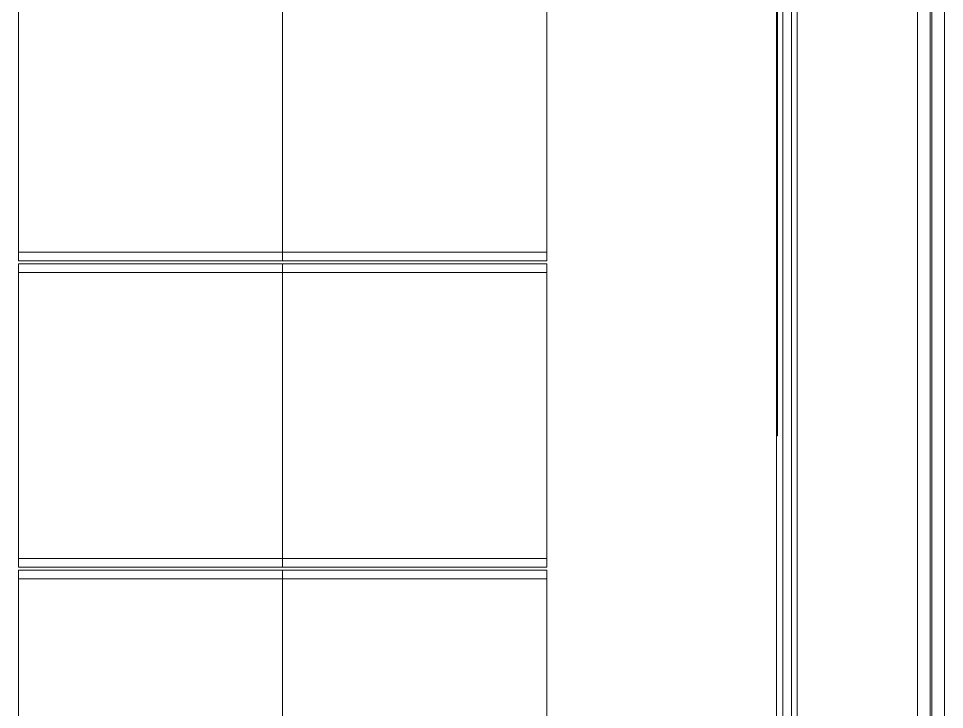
# Model space of a CAD drawing. Header units: centimetres. Extents: x -1906 to 5208, y -261 to 2955.
# Drawn here: x 3121.9 to 3549.2, y 1367 to 1685.9 of the extents above; entities that cross this region are included whole.
import ezdxf

# ---------------------------------------------------------------- set-up
doc = ezdxf.new("R2010")
doc.units = ezdxf.units.CM
for name, color, linetype, lineweight in [('A-FLOR-HRAL', 7, 'Continuous', 9), ('A-WALL', 7, 'Continuous', 18), ('Q-SPCQ', 7, 'Continuous', 18), ('S-BEAM', 7, 'Continuous', 18)]:
    doc.layers.add(name, color=color, linetype=linetype, lineweight=lineweight)

# ---------------------------------------------------------------- blocks, each defined once
blk = doc.blocks.new('PQ_RVR_EST-01_ZZ_ZZ_MO_T_A_rvt-2-Planta Bodega almacenamiento insumos')
at = {"layer": 'S-BEAM', "color": 254, "lineweight": 9, "true_color": 0xcccccc}
for p, q in [((-2548.11, 1217.71), (-2548.11, 1719.32)), ((-2547.4, 1217.71), (-2547.4, 1719.32)), ((-2554.01, 1217.71), (-2554.01, 1694.24)), ((-2554.01, 1217.71), (-2554.01, 1694.24)), ((-2541.51, 1217.71), (-2541.51, 1694.24)), ((-2541.51, 1217.71), (-2541.51, 1694.24))]:
    blk.add_line(p, q, dxfattribs=at)
at = {"layer": 'S-BEAM', "color": 254, "true_color": 0xcccccc}
for p, q in [((-2548.11, 1694.24), (-2548.11, 1217.71)), ((-2547.4, 1217.71), (-2547.4, 1694.24))]:
    blk.add_line(p, q, dxfattribs=at)
blk = doc.blocks.new('Railing - Railing-1570653-Planta Bodega almacenamiento insumos')
at = {"layer": 'A-FLOR-HRAL', "color": 253, "true_color": 0xaaaaaa}
for p, q in [((-2616.06, 1719.32), (-2616.06, 814.52)), ((-2612.06, 818.52), (-2612.06, 1719.32)), ((-2609.56, 821.02), (-2609.56, 1719.32))]:
    blk.add_line(p, q, dxfattribs=at)
blk = doc.blocks.new('RVR-Rack Almacenamiento - Default-V136-Planta Bodega almacenamiento insumos')
at = {"layer": 'Q-SPCQ', "color": 253, "true_color": 0xaaaaaa}
for p, q in [((-66.04, 60.96), (-70.00875, 60.96)), ((-70.00875, 60.96), (-70.00875, -60.96)), ((66.04, 60.96), (-66.04, 60.96)), ((-66.04, 60.96), (-66.04, -60.96)), ((-66.04, -60.96), (-66.04, 60.96)), ((66.04, -60.96), (66.04, 60.96)), ((70.00875, 60.96), (66.04, 60.96)), ((66.04, 60.96), (66.04, -60.96)), ((70.00875, -60.96), (70.00875, 60.96)), ((-70.00875, -60.96), (-66.04, -60.96)), ((-66.04, -60.96), (66.04, -60.96)), ((66.04, -60.96), (70.00875, -60.96))]:
    blk.add_line(p, q, dxfattribs=at)
blk = doc.blocks.new('RVR-Rack Almacenamiento - Default-V137-Planta Bodega almacenamiento insumos')
at = {"layer": 'Q-SPCQ', "color": 253, "true_color": 0xaaaaaa}
for p, q in [((-70.00875, -60.96), (-70.00875, 60.96)), ((-70.00875, 60.96), (-66.04, 60.96)), ((-66.04, -60.96), (-66.04, 60.96)), ((-66.04, 60.96), (66.04, 60.96)), ((-66.04, 60.96), (-66.04, -60.96)), ((66.04, 60.96), (66.04, -60.96)), ((66.04, -60.96), (66.04, 60.96)), ((66.04, 60.96), (70.00875, 60.96)), ((70.00875, 60.96), (70.00875, -60.96)), ((-66.04, -60.96), (-70.00875, -60.96)), ((66.04, -60.96), (-66.04, -60.96)), ((70.00875, -60.96), (66.04, -60.96))]:
    blk.add_line(p, q, dxfattribs=at)
blk = doc.blocks.new('PQ_RVR_ARQ-01_ZZ_ZZ_MO_T_A_rvt-2-Planta Bodega almacenamiento insumos')
at = {"layer": 'A-WALL', "color": 253, "lineweight": 9, "true_color": 0xaaaaaa}
for p, q in [((-2619.06, 1493.19), (-2619.06, 1719.32)), ((-2618.56, 1719.32), (-2618.56, 1493.19)), ((-2619.06, 819.02), (-2619.06, 1493.19)), ((-2619.06, 1493.19), (-2618.56, 1493.19))]:
    blk.add_line(p, q, dxfattribs=at)
at = {"layer": 'A-FLOR-HRAL', "color": 253, "lineweight": 9, "true_color": 0xaaaaaa}
blk.add_blockref('Railing - Railing-1570653-Planta Bodega almacenamiento insumos', (0, 0), dxfattribs=at)
at = {"layer": 'Q-SPCQ', "color": 253, "lineweight": 9, "true_color": 0xaaaaaa}
for name, p, rotation in [('RVR-Rack Almacenamiento - Default-V136-Planta Bodega almacenamiento insumos', (-2907.91, 1644.09), 89.9999999999999), ('RVR-Rack Almacenamiento - Default-V137-Planta Bodega almacenamiento insumos', (-2785.99, 1644.09), 90.0000000000001), ('RVR-Rack Almacenamiento - Default-V137-Planta Bodega almacenamiento insumos', (-2907.91, 1502.65), 270.0000000000003), ('RVR-Rack Almacenamiento - Default-V136-Planta Bodega almacenamiento insumos', (-2785.99, 1502.65), 270.0000000000001), ('RVR-Rack Almacenamiento - Default-V136-Planta Bodega almacenamiento insumos', (-2907.91, 1361.2), 89.9999999999999), ('RVR-Rack Almacenamiento - Default-V137-Planta Bodega almacenamiento insumos', (-2785.99, 1361.2), 90.0000000000001)]:
    blk.add_blockref(name, p, dxfattribs=dict(at, rotation=rotation))

msp = doc.modelspace()

# ---------------------------------------------------------------- block references
at = {"lineweight": 5}
for name in ['PQ_RVR_ARQ-01_ZZ_ZZ_MO_T_A_rvt-2-Planta Bodega almacenamiento insumos', 'PQ_RVR_EST-01_ZZ_ZZ_MO_T_A_rvt-2-Planta Bodega almacenamiento insumos']:
    msp.add_blockref(name, (6090.75, 0), dxfattribs=at)

doc.saveas('drawing.dxf')
